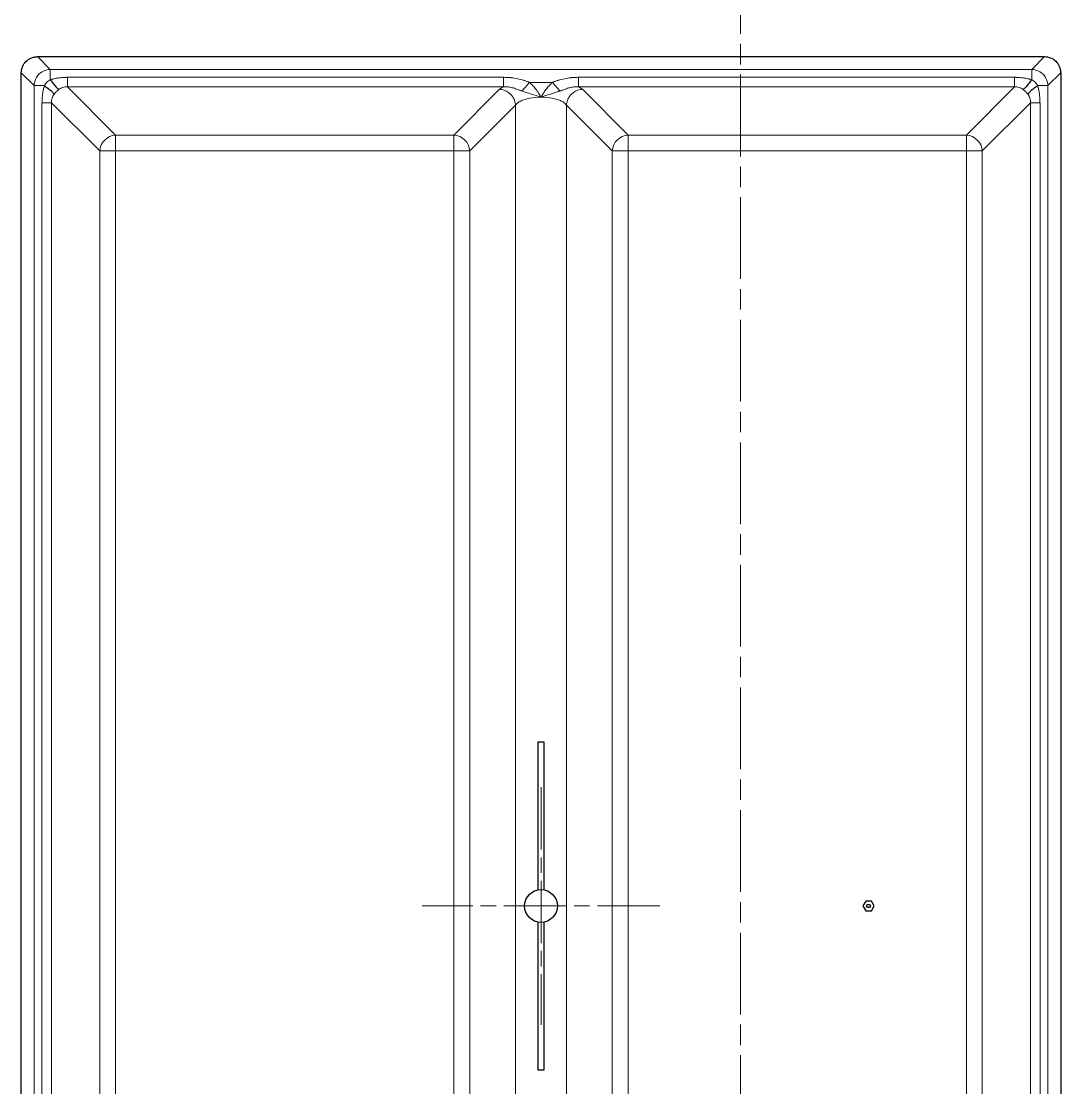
# Model space of a CAD drawing. Header units: millimetres. Extents: x 0 to 1486, y 0 to 1051.
# Drawn here: x 951.63 to 983.36, y 344.1 to 376.66 of the extents above; entities that cross this region are included whole.
import ezdxf

# ---------------------------------------------------------------- set-up
doc = ezdxf.new("R2010")
doc.units = ezdxf.units.MM
doc.header["$LTSCALE"] = 1.25
doc.linetypes.add('CHAIN', pattern=[0.3543, 0.2362, -0.0295, 0.0591, -0.0295])
doc.linetypes.add('LONG_DASH_DOTTED', pattern=[0.3001, 0.2362, -0.0295, 0.0049, -0.0295])
for name, color, linetype, lineweight, true_color in [('Mittelpunktmarkierung(DIN)', 7, 'Continuous', 9, 0x262659), ('Schnittansichtslinien(DIN)', 7, 'LONG_DASH_DOTTED', 9, 0x262659), ('Sichtbare Kanten(DIN)', 7, 'Continuous', 25, 0x262659), ('Sichtbare tangentiale Kanten(DIN)', 7, 'Continuous', 15, 0x1a1a3e)]:
    doc.layers.add(name, color=color, linetype=linetype, lineweight=lineweight, true_color=true_color)

# ---------------------------------------------------------------- blocks, each defined once
blk = doc.blocks.new('2DTransSchnitt0')
at = {"layer": 'Schnittansichtslinien(DIN)', "linetype": 'CHAIN', "ltscale": 6.761361}
blk.add_line((778.87, 341.95), (778.87, 96.008), dxfattribs=at)

msp = doc.modelspace()

# ---------------------------------------------------------------- linework, layer by layer
at = {"layer": 'Mittelpunktmarkierung(DIN)', "linetype": 'CHAIN', "ltscale": 6.444903}
for p, q in [((967.4985, 353.2739), (967.4985, 346.0239)), ((971.1235, 349.6489), (963.8735, 349.6489))]:
    msp.add_line(p, q, dxfattribs=at)
at = {"layer": 'Sichtbare Kanten(DIN)'}
for p, q in [((952.1286, 375.5839), (982.8683, 375.5839)), ((951.6335, 324.209), (951.6335, 375.0887)), ((983.3635, 375.0887), (983.3635, 324.209)), ((967.5985, 354.6489), (967.3985, 354.6489)), ((967.3985, 354.6489), (967.3985, 350.1388)), ((967.5985, 350.1388), (967.5985, 354.6489)), ((977.4119, 349.7989), (977.3253, 349.6489)), ((977.5851, 349.7989), (977.4119, 349.7989)), ((977.6717, 349.6489), (977.5851, 349.7989)), ((977.3253, 349.6489), (977.4119, 349.4989)), ((977.4119, 349.4989), (977.5851, 349.4989)), ((977.4407, 349.6489), (977.4696, 349.6989)), ((977.4696, 349.5989), (977.4407, 349.6489)), ((977.4696, 349.6989), (977.5273, 349.6989)), ((977.5273, 349.5989), (977.4696, 349.5989)), ((977.5273, 349.6989), (977.5562, 349.6489)), ((977.5562, 349.6489), (977.5273, 349.5989)), ((977.5851, 349.4989), (977.6717, 349.6489)), ((967.3985, 349.159), (967.3985, 344.6489)), ((967.5985, 344.6489), (967.5985, 349.159)), ((967.3985, 344.6489), (967.5985, 344.6489))]:
    msp.add_line(p, q, dxfattribs=at)
msp.add_circle((967.4985, 349.6489), 0.5, dxfattribs=at)
for points, knots in [([(951.6335, 375.0887), (951.6335, 375.1527), (951.6459, 375.2171), (951.6937, 375.335), (951.7287, 375.3887), (951.8168, 375.4796), (951.8697, 375.5163), (951.9593, 375.5557), (951.9923, 375.5662), (952.0597, 375.5803), (952.0942, 375.5839), (952.1286, 375.5839)], [0, 0, 0, 0, 0.019193526, 0.019193526, 0.038166014, 0.038166014, 0.057250771, 0.057250771, 0.067667509, 0.067667509, 0.078108379, 0.078108379, 0.078108379, 0.078108379]), ([(982.8683, 375.5839), (982.9323, 375.5839), (982.9967, 375.5714), (983.1146, 375.5237), (983.1683, 375.4887), (983.2592, 375.4006), (983.2959, 375.3476), (983.3353, 375.258), (983.3458, 375.225), (983.3598, 375.1577), (983.3635, 375.1232), (983.3635, 375.0887)], [0, 0, 0, 0, 0.019193526, 0.019193526, 0.038166014, 0.038166014, 0.057250771, 0.057250771, 0.067667509, 0.067667509, 0.078108379, 0.078108379, 0.078108379, 0.078108379]), ([(952.5187, 374.8777), (952.5304, 374.8618), (952.542, 374.8462), (952.5536, 374.831), (952.5681, 374.8119), (952.5825, 374.7934), (952.5965, 374.7756), (952.605, 374.7649), (952.6133, 374.7546), (952.6215, 374.7445), (952.6379, 374.7243), (952.6537, 374.7054), (952.6687, 374.6881), (952.6838, 374.6708), (952.698, 374.655), (952.7112, 374.641), (952.7178, 374.634), (952.7241, 374.6275), (952.7302, 374.6215), (952.7402, 374.6114), (952.7495, 374.6026), (952.7579, 374.5953), (952.7647, 374.5894), (952.7708, 374.5845), (952.7763, 374.5805)], [-1.0769104, -1.0769104, -1.0769104, -1.0769104, -0.9572537, -0.9572537, -0.9572537, -0.8077, -0.8077, -0.8077, -0.7179403, -0.7179403, -0.7179403, -0.5384552, -0.5384552, -0.5384552, -0.3589701, -0.3589701, -0.3589701, -0.2692104, -0.2692104, -0.2692104, -0.1196567, -0.1196567, -0.1196567, 0, 0, 0, 0]), ([(982.4782, 374.8777), (982.4666, 374.8618), (982.4549, 374.8462), (982.4433, 374.831), (982.4288, 374.8119), (982.4145, 374.7934), (982.4004, 374.7756), (982.392, 374.7649), (982.3836, 374.7546), (982.3754, 374.7445), (982.359, 374.7243), (982.3432, 374.7054), (982.3282, 374.6881), (982.3131, 374.6708), (982.2989, 374.655), (982.2857, 374.641), (982.2791, 374.634), (982.2728, 374.6275), (982.2668, 374.6215), (982.2567, 374.6114), (982.2474, 374.6026), (982.239, 374.5953), (982.2323, 374.5894), (982.2261, 374.5845), (982.2206, 374.5805)], [-1.0769104, -1.0769104, -1.0769104, -1.0769104, -0.9572537, -0.9572537, -0.9572537, -0.8077, -0.8077, -0.8077, -0.7179403, -0.7179403, -0.7179403, -0.5384552, -0.5384552, -0.5384552, -0.3589701, -0.3589701, -0.3589701, -0.2692104, -0.2692104, -0.2692104, -0.1196567, -0.1196567, -0.1196567, 0, 0, 0, 0]), ([(952.3397, 374.6986), (952.3555, 374.687), (952.3711, 374.6753), (952.3864, 374.6637), (952.4054, 374.6492), (952.424, 374.6349), (952.4417, 374.6208), (952.4524, 374.6124), (952.4628, 374.604), (952.4728, 374.5958), (952.493, 374.5794), (952.5119, 374.5636), (952.5292, 374.5486), (952.5466, 374.5335), (952.5623, 374.5193), (952.5763, 374.5061), (952.5833, 374.4995), (952.5898, 374.4932), (952.5959, 374.4872), (952.6059, 374.4771), (952.6147, 374.4678), (952.622, 374.4594), (952.6279, 374.4527), (952.6328, 374.4465), (952.6368, 374.441)], [-1.0769104, -1.0769104, -1.0769104, -1.0769104, -0.9572537, -0.9572537, -0.9572537, -0.8077, -0.8077, -0.8077, -0.7179403, -0.7179403, -0.7179403, -0.5384552, -0.5384552, -0.5384552, -0.3589701, -0.3589701, -0.3589701, -0.2692104, -0.2692104, -0.2692104, -0.1196567, -0.1196567, -0.1196567, 0, 0, 0, 0]), ([(982.6573, 374.6986), (982.6414, 374.687), (982.6258, 374.6753), (982.6106, 374.6637), (982.5915, 374.6492), (982.573, 374.6349), (982.5552, 374.6208), (982.5445, 374.6124), (982.5342, 374.604), (982.5241, 374.5958), (982.5039, 374.5794), (982.485, 374.5636), (982.4677, 374.5486), (982.4504, 374.5335), (982.4346, 374.5193), (982.4206, 374.5061), (982.4136, 374.4995), (982.4071, 374.4932), (982.4011, 374.4872), (982.391, 374.4771), (982.3822, 374.4678), (982.3749, 374.4594), (982.369, 374.4527), (982.3641, 374.4465), (982.3601, 374.441)], [-1.0769104, -1.0769104, -1.0769104, -1.0769104, -0.9572537, -0.9572537, -0.9572537, -0.8077, -0.8077, -0.8077, -0.7179403, -0.7179403, -0.7179403, -0.5384552, -0.5384552, -0.5384552, -0.3589701, -0.3589701, -0.3589701, -0.2692104, -0.2692104, -0.2692104, -0.1196567, -0.1196567, -0.1196567, 0, 0, 0, 0])]:
    msp.add_open_spline(points, degree=3, knots=knots, dxfattribs=at)
at = {"layer": 'Sichtbare tangentiale Kanten(DIN)'}
for p, q in [((952.1286, 375.5839), (952.5187, 375.1938)), ((982.8683, 375.5839), (982.4782, 375.1938)), ((952.5187, 375.1938), (982.4782, 375.1938)), ((951.6335, 375.0887), (952.0236, 374.6986)), ((953.0416, 374.9529), (953.0416, 374.6613)), ((953.0416, 374.9529), (966.35, 374.9529)), ((966.35, 374.6613), (966.35, 374.9529)), ((967.151, 374.7977), (967.8458, 374.7977)), ((968.647, 374.9529), (968.647, 374.6613)), ((968.647, 374.9529), (981.9553, 374.9529)), ((981.9553, 374.6613), (981.9553, 374.9529)), ((983.3635, 375.0887), (982.9734, 374.6986)), ((952.3397, 374.6986), (952.0236, 374.6986)), ((952.0236, 324.5991), (952.0236, 374.6986)), ((953.0416, 374.6613), (966.35, 374.6613)), ((953.0416, 374.6613), (954.5126, 373.1903)), ((964.8365, 373.1903), (966.2361, 374.588)), ((968.647, 374.6613), (981.9553, 374.6613)), ((970.1604, 373.1903), (968.7608, 374.588)), ((981.9553, 374.6613), (980.4843, 373.1903)), ((982.9734, 374.6986), (982.9734, 324.5991)), ((952.2644, 374.1758), (952.556, 374.1758)), ((952.2644, 374.1758), (952.2644, 325.122)), ((952.556, 374.1758), (952.556, 325.122)), ((952.556, 374.1758), (954.0271, 372.7047)), ((982.4409, 374.1758), (980.9699, 372.7047)), ((982.7325, 374.1758), (982.4409, 374.1758)), ((982.4409, 374.1758), (982.4409, 325.122)), ((982.7325, 374.1758), (982.7325, 325.122)), ((965.3221, 372.7047), (966.7216, 374.1024)), ((966.7216, 374.1024), (966.7216, 325.1953)), ((969.6749, 372.7047), (968.2753, 374.1024)), ((968.2753, 374.1024), (968.2753, 325.1953)), ((954.5126, 373.1903), (964.8365, 373.1903)), ((954.5126, 372.7047), (954.5126, 373.1903)), ((964.8365, 373.1903), (964.8365, 372.7047)), ((970.1604, 373.1903), (980.4843, 373.1903)), ((970.1604, 372.7047), (970.1604, 373.1903)), ((980.4843, 373.1903), (980.4843, 372.7047)), ((954.0271, 326.593), (954.0271, 372.7047)), ((954.5126, 372.7047), (954.0271, 372.7047)), ((954.5126, 326.593), (954.5126, 372.7047)), ((954.5126, 372.7047), (964.8365, 372.7047)), ((965.3221, 372.7047), (964.8365, 372.7047)), ((964.8365, 372.7047), (964.8365, 326.593)), ((965.3221, 372.7047), (965.3221, 326.593)), ((970.1604, 372.7047), (969.6749, 372.7047)), ((969.6749, 372.7047), (969.6749, 326.593)), ((970.1604, 372.7047), (980.4843, 372.7047)), ((970.1604, 372.7047), (970.1604, 326.593)), ((980.9699, 372.7047), (980.4843, 372.7047)), ((980.4843, 372.7047), (980.4843, 326.593)), ((980.9699, 372.7047), (980.9699, 326.593))]:
    msp.add_line(p, q, dxfattribs=at)
for centre, major_axis, ratio, start_param, end_param in [((967.1511, 374.7977), (-0.3343, -0.3717), 0.0000692, 4.7125872, 5.493443), ((967.8457, 374.7976), (-0.3344, 0.3717), 0.0000692, 3.9311732, 4.7123471), ((967.2928, 374.5295), (1.094, 0.0179), 0.2634519, 2.6053414, 2.8754525), ((967.7041, 374.5295), (1.094, -0.0179), 0.2634519, 0.2661401, 0.5362513), ((954.5126, 372.7047), (0.3536, 0.3536), 0.9446321, 0.8138776, 2.327715), ((964.8365, 372.7047), (-0.3533, 0.3538), 0.9445654, 3.9561594, 5.4699263), ((970.1604, 372.7047), (-0.3533, -0.3538), 0.9445654, 3.9548516, 5.4686186), ((980.4843, 372.7047), (-0.3536, 0.3536), 0.9446321, 3.9554703, 5.4693077)]:
    msp.add_ellipse(centre, major_axis=major_axis, ratio=ratio, start_param=start_param, end_param=end_param, dxfattribs=at)
for points in [[(952.0236, 374.6986), (952.0249, 374.7843), (952.0728, 374.9554), (952.2619, 375.1445), (952.433, 375.1924), (952.5187, 375.1938)], [(982.9734, 374.6986), (982.972, 374.7843), (982.9241, 374.9554), (982.735, 375.1445), (982.5639, 375.1924), (982.4782, 375.1938)]]:
    msp.add_open_spline(points, degree=3, dxfattribs=at)
for points, knots in [([(952.5187, 375.1938), (952.5187, 375.1872), (952.5187, 375.1568), (952.5187, 375.0657), (952.5187, 374.9643), (952.5187, 374.8981), (952.5187, 374.8777)], [0, 0, 0, 0, 0.14235484, 0.28470968, 0.42706452, 0.48919907, 0.48919907, 0.48919907, 0.48919907]), ([(982.4782, 374.8777), (982.4782, 374.8981), (982.4782, 374.9643), (982.4782, 375.0657), (982.4782, 375.1568), (982.4782, 375.1872), (982.4782, 375.1938)], [-0.48919907, -0.48919907, -0.48919907, -0.48919907, -0.42706452, -0.28470968, -0.14235484, 0, 0, 0, 0]), ([(952.3397, 374.6986), (952.348, 374.7157), (952.3669, 374.7511), (952.4079, 374.8041), (952.4626, 374.8484), (952.4996, 374.8683), (952.5187, 374.8777)], [0, 0, 0, 0, 0.06385433, 0.1271103, 0.18750841, 0.25908506, 0.25908506, 0.25908506, 0.25908506]), ([(953.0416, 374.9529), (953.0299, 374.9528), (953.0182, 374.9528), (953.0065, 374.9526), (952.9948, 374.9524), (952.9831, 374.9521), (952.9715, 374.9516), (952.9482, 374.9508), (952.925, 374.9496), (952.9019, 374.948), (952.8559, 374.9448), (952.8105, 374.9399), (952.7664, 374.9335), (952.7221, 374.9271), (952.6791, 374.9191), (952.6377, 374.9097), (952.617, 374.905), (952.5968, 374.9), (952.5769, 374.8946), (952.567, 374.892), (952.5572, 374.8892), (952.5475, 374.8864), (952.5378, 374.8835), (952.5282, 374.8806), (952.5187, 374.8777)], [0, 0, 0, 0, 0.03321382, 0.03321382, 0.03321382, 0.06641125, 0.06641125, 0.06641125, 0.13277377, 0.13277377, 0.13277377, 0.26517816, 0.26517816, 0.26517816, 0.3981672, 0.3981672, 0.3981672, 0.46455773, 0.46455773, 0.46455773, 0.4977404, 0.4977404, 0.4977404, 0.53089995, 0.53089995, 0.53089995, 0.53089995]), ([(967.151, 374.7977), (967.144, 374.8005), (967.137, 374.8032), (967.13, 374.806), (967.123, 374.8087), (967.116, 374.8115), (967.1089, 374.8142), (967.0948, 374.8197), (967.0805, 374.8251), (967.066, 374.8304), (967.0372, 374.841), (967.0077, 374.8512), (966.9774, 374.8609), (966.9741, 374.8619), (966.9708, 374.863), (966.9674, 374.864), (966.9092, 374.8822), (966.8478, 374.8982), (966.7833, 374.9113), (966.7204, 374.9241), (966.6546, 374.9341), (966.587, 374.941), (966.5824, 374.9415), (966.5777, 374.942), (966.573, 374.9424), (966.5365, 374.9459), (966.4995, 374.9485), (966.4622, 374.9503), (966.4436, 374.9512), (966.4249, 374.9518), (966.4062, 374.9522), (966.3875, 374.9526), (966.3687, 374.9527), (966.35, 374.9529)], [0, 0, 0, 0, 0.02582867, 0.02582867, 0.02582867, 0.05159429, 0.05159429, 0.05159429, 0.10298265, 0.10298265, 0.10298265, 0.20556131, 0.20556131, 0.20556131, 0.21674073, 0.21674073, 0.21674073, 0.4126769, 0.4126769, 0.4126769, 0.60355799, 0.60355799, 0.60355799, 0.61667445, 0.61667445, 0.61667445, 0.71946381, 0.71946381, 0.71946381, 0.77085238, 0.77085238, 0.77085238, 0.82223246, 0.82223246, 0.82223246, 0.82223246]), ([(967.4985, 374.3455), (967.4928, 374.356), (967.487, 374.3664), (967.481, 374.3767), (967.4751, 374.3871), (967.469, 374.3973), (967.4629, 374.4076), (967.4506, 374.428), (967.4381, 374.4483), (967.4253, 374.4685), (967.4076, 374.4966), (967.3894, 374.5246), (967.37, 374.5515), (967.3615, 374.5633), (967.3528, 374.575), (967.3441, 374.5865), (967.3151, 374.6246), (967.2846, 374.6614), (967.2524, 374.6967), (967.2363, 374.7144), (967.2198, 374.7316), (967.2029, 374.7485), (967.1945, 374.7569), (967.186, 374.7652), (967.1773, 374.7734), (967.1686, 374.7816), (967.1598, 374.7896), (967.151, 374.7977)], [0, 0, 0, 0, 0.03587341, 0.03587341, 0.03587341, 0.0717053, 0.0717053, 0.0717053, 0.1433193, 0.1433193, 0.1433193, 0.24303135, 0.24303135, 0.24303135, 0.28653169, 0.28653169, 0.28653169, 0.42986377, 0.42986377, 0.42986377, 0.50150274, 0.50150274, 0.50150274, 0.53727845, 0.53727845, 0.53727845, 0.57301031, 0.57301031, 0.57301031, 0.57301031]), ([(967.8458, 374.7977), (967.837, 374.7896), (967.8282, 374.7816), (967.8195, 374.7734), (967.8108, 374.7652), (967.8023, 374.7569), (967.7938, 374.7484), (967.7769, 374.7316), (967.7604, 374.7143), (967.7444, 374.6967), (967.7111, 374.6601), (967.6796, 374.622), (967.6498, 374.5825), (967.622, 374.5457), (967.5966, 374.5071), (967.5719, 374.4683), (967.559, 374.4482), (967.5464, 374.4279), (967.5341, 374.4075), (967.5279, 374.3973), (967.5218, 374.387), (967.5159, 374.3767), (967.5099, 374.3664), (967.5042, 374.356), (967.4985, 374.3455)], [0, 0, 0, 0, 0.03572786, 0.03572786, 0.03572786, 0.07149696, 0.07149696, 0.07149696, 0.14312065, 0.14312065, 0.14312065, 0.29141532, 0.29141532, 0.29141532, 0.4296401, 0.4296401, 0.4296401, 0.50120872, 0.50120872, 0.50120872, 0.53702595, 0.53702595, 0.53702595, 0.57289689, 0.57289689, 0.57289689, 0.57289689]), ([(967.8458, 374.7977), (967.8528, 374.8005), (967.8597, 374.8032), (967.8667, 374.806), (967.8737, 374.8087), (967.8808, 374.8115), (967.8879, 374.8142), (967.902, 374.8197), (967.9163, 374.8251), (967.9308, 374.8304), (967.9596, 374.841), (967.9892, 374.8512), (968.0195, 374.8609), (968.0228, 374.8619), (968.0261, 374.8629), (968.0294, 374.864), (968.0876, 374.8821), (968.149, 374.8982), (968.2135, 374.9113), (968.2764, 374.9241), (968.3422, 374.9341), (968.4098, 374.941), (968.4145, 374.9415), (968.4192, 374.942), (968.4238, 374.9424), (968.4604, 374.9459), (968.4974, 374.9485), (968.5347, 374.9503), (968.5533, 374.9512), (968.572, 374.9518), (968.5907, 374.9522), (968.6095, 374.9526), (968.6282, 374.9527), (968.647, 374.9529)], [0, 0, 0, 0, 0.02583351, 0.02583351, 0.02583351, 0.05160361, 0.05160361, 0.05160361, 0.10300036, 0.10300036, 0.10300036, 0.20559562, 0.20559562, 0.20559562, 0.21673382, 0.21673382, 0.21673382, 0.41266739, 0.41266739, 0.41266739, 0.60358148, 0.60358148, 0.60358148, 0.61677746, 0.61677746, 0.61677746, 0.71958411, 0.71958411, 0.71958411, 0.77098124, 0.77098124, 0.77098124, 0.82236981, 0.82236981, 0.82236981, 0.82236981]), ([(981.9553, 374.9529), (981.9671, 374.9528), (981.9787, 374.9528), (981.9904, 374.9526), (982.0021, 374.9524), (982.0138, 374.9521), (982.0254, 374.9516), (982.0487, 374.9508), (982.072, 374.9496), (982.095, 374.948), (982.1411, 374.9448), (982.1865, 374.9399), (982.2305, 374.9335), (982.2748, 374.9271), (982.3178, 374.9191), (982.3592, 374.9097), (982.3799, 374.905), (982.4001, 374.9), (982.42, 374.8946), (982.4299, 374.892), (982.4397, 374.8892), (982.4494, 374.8864), (982.4591, 374.8835), (982.4687, 374.8806), (982.4782, 374.8777)], [0, 0, 0, 0, 0.03321382, 0.03321382, 0.03321382, 0.06641125, 0.06641125, 0.06641125, 0.13277377, 0.13277377, 0.13277377, 0.26517816, 0.26517816, 0.26517816, 0.3981672, 0.3981672, 0.3981672, 0.46455773, 0.46455773, 0.46455773, 0.4977404, 0.4977404, 0.4977404, 0.53089995, 0.53089995, 0.53089995, 0.53089995]), ([(982.6573, 374.6986), (982.6489, 374.7157), (982.63, 374.7511), (982.589, 374.8041), (982.5344, 374.8484), (982.4973, 374.8683), (982.4782, 374.8777)], [0, 0, 0, 0, 0.06385433, 0.1271103, 0.18750841, 0.25908506, 0.25908506, 0.25908506, 0.25908506]), ([(952.2644, 374.1758), (952.2645, 374.1875), (952.2646, 374.1991), (952.2648, 374.2108), (952.2649, 374.2225), (952.2653, 374.2342), (952.2657, 374.2458), (952.2665, 374.2691), (952.2677, 374.2924), (952.2693, 374.3154), (952.2726, 374.3615), (952.2774, 374.4069), (952.2838, 374.4509), (952.2902, 374.4952), (952.2982, 374.5382), (952.3076, 374.5796), (952.3123, 374.6003), (952.3174, 374.6205), (952.3227, 374.6404), (952.3254, 374.6503), (952.3281, 374.6601), (952.3309, 374.6698), (952.3338, 374.6795), (952.3367, 374.6891), (952.3397, 374.6986)], [0, 0, 0, 0, 0.03321382, 0.03321382, 0.03321382, 0.06641125, 0.06641125, 0.06641125, 0.13277377, 0.13277377, 0.13277377, 0.26517816, 0.26517816, 0.26517816, 0.3981672, 0.3981672, 0.3981672, 0.46455773, 0.46455773, 0.46455773, 0.4977404, 0.4977404, 0.4977404, 0.53089997, 0.53089997, 0.53089997, 0.53089997]), ([(952.6368, 374.441), (952.6559, 374.4669), (952.6986, 374.5178), (952.7494, 374.5607), (952.7763, 374.5805)], [0, 0, 0, 0, 0.09759049, 0.19891575, 0.19891575, 0.19891575, 0.19891575]), ([(953.0416, 374.6613), (952.9923, 374.6638), (952.896, 374.6519), (952.8137, 374.6079), (952.7763, 374.5805)], [0, 0, 0, 0, 0.14249094, 0.285274, 0.285274, 0.285274, 0.285274]), ([(966.2361, 374.588), (966.2478, 374.5873), (966.2594, 374.5862), (966.2711, 374.5847), (966.2944, 374.5817), (966.3176, 374.577), (966.3404, 374.5707), (966.3661, 374.5636), (966.3913, 374.5545), (966.4158, 374.5434), (966.4565, 374.5249), (966.495, 374.501), (966.5299, 374.4726), (966.5439, 374.4612), (966.5573, 374.4491), (966.57, 374.4364), (966.5828, 374.4236), (966.5948, 374.4102), (966.6062, 374.3963), (966.6289, 374.3683), (966.6488, 374.3381), (966.6653, 374.3063), (966.6694, 374.2983), (966.6733, 374.2903), (966.677, 374.2821), (966.6881, 374.2577), (966.6972, 374.2324), (966.7043, 374.2068), (966.7106, 374.1839), (966.7153, 374.1608), (966.7183, 374.1374), (966.7198, 374.1258), (966.7209, 374.1141), (966.7216, 374.1024)], [-1.5137969, -1.5137969, -1.5137969, -1.5137969, -1.4417114, -1.4417114, -1.4417114, -1.2975402, -1.2975402, -1.2975402, -1.1353545, -1.1353545, -1.1353545, -0.8650268, -0.8650268, -0.8650268, -0.7568985, -0.7568985, -0.7568985, -0.6487701, -0.6487701, -0.6487701, -0.4325134, -0.4325134, -0.4325134, -0.3784425, -0.3784425, -0.3784425, -0.2162567, -0.2162567, -0.2162567, -0.0720856, -0.0720856, -0.0720856, 0, 0, 0, 0]), ([(966.9157, 374.536), (966.9084, 374.5384), (966.9012, 374.5408), (966.8941, 374.5431), (966.8871, 374.5455), (966.8801, 374.5479), (966.8734, 374.5503), (966.8598, 374.555), (966.8467, 374.5597), (966.8339, 374.5644), (966.8057, 374.5748), (966.7793, 374.5849), (966.7534, 374.5943), (966.7088, 374.6106), (966.666, 374.625), (966.6228, 374.6362), (966.5808, 374.6472), (966.5386, 374.6551), (966.496, 374.6596), (966.4702, 374.6623), (966.4443, 374.6637), (966.4184, 374.6639), (966.407, 374.664), (966.3955, 374.6638), (966.3841, 374.6634), (966.3727, 374.6629), (966.3613, 374.6621), (966.35, 374.6613)], [0, 0, 0, 0, 0.01897293, 0.01897293, 0.01897293, 0.03796717, 0.03796717, 0.03796717, 0.0760056, 0.0760056, 0.0760056, 0.16042953, 0.16042953, 0.16042953, 0.30545971, 0.30545971, 0.30545971, 0.44674817, 0.44674817, 0.44674817, 0.53248555, 0.53248555, 0.53248555, 0.57052339, 0.57052339, 0.57052339, 0.60860904, 0.60860904, 0.60860904, 0.60860904]), ([(967.4985, 374.3455), (967.3964, 374.3812), (967.2328, 374.4323), (967.0494, 374.4919), (966.9587, 374.5221), (966.9157, 374.536)], [0, 0, 0, 0, 0.26896939, 0.45156772, 0.63416606, 0.63416606, 0.63416606, 0.63416606]), ([(968.0812, 374.536), (968.0719, 374.5329), (968.0624, 374.5299), (968.0529, 374.5268), (968.0433, 374.5237), (968.0336, 374.5205), (968.0238, 374.5173), (968.0042, 374.5108), (967.984, 374.5042), (967.9631, 374.4973), (967.92, 374.4831), (967.8738, 374.4679), (967.8234, 374.4518), (967.7764, 374.4367), (967.7257, 374.4208), (967.6723, 374.4036), (967.6446, 374.3947), (967.6162, 374.3854), (967.5871, 374.3757), (967.5727, 374.3709), (967.558, 374.366), (967.5432, 374.3609), (967.5284, 374.3559), (967.5134, 374.3507), (967.4985, 374.3455)], [0, 0, 0, 0, 0.0397614, 0.0397614, 0.0397614, 0.07945706, 0.07945706, 0.07945706, 0.15871475, 0.15871475, 0.15871475, 0.32258972, 0.32258972, 0.32258972, 0.47589741, 0.47589741, 0.47589741, 0.55516807, 0.55516807, 0.55516807, 0.59470835, 0.59470835, 0.59470835, 0.63418302, 0.63418302, 0.63418302, 0.63418302]), ([(968.0812, 374.536), (968.0885, 374.5383), (968.0957, 374.5407), (968.1028, 374.5431), (968.1099, 374.5455), (968.1168, 374.5478), (968.1236, 374.5502), (968.1372, 374.555), (968.1503, 374.5597), (968.163, 374.5644), (968.1912, 374.5747), (968.2176, 374.5848), (968.2435, 374.5943), (968.288, 374.6106), (968.3309, 374.625), (968.374, 374.6362), (968.416, 374.6472), (968.4583, 374.6551), (968.5008, 374.6596), (968.5267, 374.6623), (968.5526, 374.6637), (968.5785, 374.6639), (968.5899, 374.664), (968.6014, 374.6638), (968.6128, 374.6634), (968.6242, 374.6629), (968.6356, 374.6621), (968.647, 374.6613)], [0, 0, 0, 0, 0.01897228, 0.01897228, 0.01897228, 0.03796594, 0.03796594, 0.03796594, 0.07600353, 0.07600353, 0.07600353, 0.16039524, 0.16039524, 0.16039524, 0.30539712, 0.30539712, 0.30539712, 0.44668431, 0.44668431, 0.44668431, 0.53247752, 0.53247752, 0.53247752, 0.57051482, 0.57051482, 0.57051482, 0.60860001, 0.60860001, 0.60860001, 0.60860001]), ([(968.2753, 374.1024), (968.276, 374.1141), (968.2771, 374.1258), (968.2786, 374.1374), (968.2816, 374.1608), (968.2863, 374.1839), (968.2926, 374.2068), (968.2997, 374.2324), (968.3088, 374.2577), (968.3199, 374.2821), (968.3236, 374.2903), (968.3275, 374.2983), (968.3316, 374.3063), (968.3481, 374.3381), (968.368, 374.3683), (968.3907, 374.3963), (968.4021, 374.4102), (968.4142, 374.4236), (968.4269, 374.4364), (968.4396, 374.4491), (968.453, 374.4612), (968.467, 374.4726), (968.5019, 374.501), (968.5404, 374.5249), (968.5812, 374.5434), (968.6056, 374.5545), (968.6308, 374.5636), (968.6565, 374.5707), (968.6793, 374.577), (968.7025, 374.5817), (968.7258, 374.5847), (968.7375, 374.5862), (968.7492, 374.5873), (968.7608, 374.588)], [-1.5137969, -1.5137969, -1.5137969, -1.5137969, -1.4417114, -1.4417114, -1.4417114, -1.2975402, -1.2975402, -1.2975402, -1.1353545, -1.1353545, -1.1353545, -1.0812835, -1.0812835, -1.0812835, -0.8650268, -0.8650268, -0.8650268, -0.7568985, -0.7568985, -0.7568985, -0.6487701, -0.6487701, -0.6487701, -0.3784425, -0.3784425, -0.3784425, -0.2162567, -0.2162567, -0.2162567, -0.0720856, -0.0720856, -0.0720856, 0, 0, 0, 0]), ([(981.9553, 374.6613), (982.0046, 374.6638), (982.1009, 374.6519), (982.1832, 374.6079), (982.2206, 374.5805)], [0, 0, 0, 0, 0.14249094, 0.285274, 0.285274, 0.285274, 0.285274]), ([(982.3601, 374.441), (982.341, 374.4669), (982.2983, 374.5178), (982.2475, 374.5607), (982.2206, 374.5805)], [0, 0, 0, 0, 0.09759049, 0.19891575, 0.19891575, 0.19891575, 0.19891575]), ([(982.7325, 374.1758), (982.7324, 374.1875), (982.7324, 374.1991), (982.7322, 374.2108), (982.732, 374.2225), (982.7317, 374.2342), (982.7312, 374.2458), (982.7304, 374.2691), (982.7292, 374.2924), (982.7276, 374.3154), (982.7244, 374.3615), (982.7195, 374.4069), (982.7131, 374.4509), (982.7067, 374.4952), (982.6987, 374.5382), (982.6893, 374.5796), (982.6846, 374.6003), (982.6796, 374.6205), (982.6742, 374.6404), (982.6716, 374.6503), (982.6688, 374.6601), (982.666, 374.6698), (982.6631, 374.6795), (982.6602, 374.6891), (982.6573, 374.6986)], [0, 0, 0, 0, 0.03321382, 0.03321382, 0.03321382, 0.06641125, 0.06641125, 0.06641125, 0.13277377, 0.13277377, 0.13277377, 0.26517816, 0.26517816, 0.26517816, 0.3981672, 0.3981672, 0.3981672, 0.46455773, 0.46455773, 0.46455773, 0.4977404, 0.4977404, 0.4977404, 0.53089997, 0.53089997, 0.53089997, 0.53089997]), ([(982.9734, 374.6986), (982.9708, 374.6986), (982.967, 374.6986), (982.9621, 374.6986), (982.9552, 374.6986), (982.9461, 374.6986), (982.9348, 374.6986), (982.9298, 374.6986), (982.9243, 374.6986), (982.9184, 374.6986), (982.9016, 374.6986), (982.8816, 374.6986), (982.8588, 374.6986), (982.8428, 374.6986), (982.8253, 374.6986), (982.8068, 374.6986), (982.7899, 374.6986), (982.772, 374.6986), (982.7533, 374.6986), (982.7392, 374.6986), (982.7247, 374.6986), (982.7099, 374.6986), (982.6927, 374.6986), (982.6751, 374.6986), (982.6573, 374.6986)], [0, 0, 0, 0, 0.1366456, 0.1366456, 0.1366456, 0.3250932, 0.3250932, 0.3250932, 0.4099368, 0.4099368, 0.4099368, 0.6502295, 0.6502295, 0.6502295, 0.8198736, 0.8198736, 0.8198736, 0.9753762, 0.9753762, 0.9753762, 1.0931648, 1.0931648, 1.0931648, 1.2298104, 1.2298104, 1.2298104, 1.2298104]), ([(952.556, 374.1758), (952.5535, 374.225), (952.5655, 374.3213), (952.6094, 374.4036), (952.6368, 374.441)], [0, 0, 0, 0, 0.14249094, 0.285274, 0.285274, 0.285274, 0.285274]), ([(966.7216, 374.1024), (966.7428, 374.1368), (966.7785, 374.1697), (966.8265, 374.1994), (966.8425, 374.2093), (966.8598, 374.2189), (966.8785, 374.228), (966.9158, 374.2463), (966.9583, 374.2629), (967.0049, 374.2775), (967.0515, 374.292), (967.1023, 374.3045), (967.1557, 374.3146), (967.2625, 374.3348), (967.3803, 374.3455), (967.4985, 374.3455)], [-3.6908115, -3.6908115, -3.6908115, -3.6908115, -3.4165011, -3.4165011, -3.4165011, -3.3249583, -3.3249583, -3.3249583, -3.1418909, -3.1418909, -3.1418909, -2.9591052, -2.9591052, -2.9591052, -2.5932521, -2.5932521, -2.5932521, -2.5932521]), ([(967.4985, 374.3455), (967.6166, 374.3455), (967.7344, 374.3348), (967.8412, 374.3146), (967.8946, 374.3045), (967.9454, 374.292), (967.992, 374.2775), (968.0387, 374.2629), (968.0811, 374.2463), (968.1184, 374.228), (968.1371, 374.2189), (968.1544, 374.2093), (968.1704, 374.1994), (968.2184, 374.1697), (968.2541, 374.1368), (968.2753, 374.1024)], [-2.5932521, -2.5932521, -2.5932521, -2.5932521, -2.2273989, -2.2273989, -2.2273989, -2.0446132, -2.0446132, -2.0446132, -1.8615458, -1.8615458, -1.8615458, -1.770003, -1.770003, -1.770003, -1.4956926, -1.4956926, -1.4956926, -1.4956926]), ([(982.4409, 374.1758), (982.4434, 374.225), (982.4315, 374.3213), (982.3875, 374.4036), (982.3601, 374.441)], [0, 0, 0, 0, 0.14249094, 0.285274, 0.285274, 0.285274, 0.285274])]:
    msp.add_open_spline(points, degree=3, knots=knots, dxfattribs=at)

# ---------------------------------------------------------------- block references
at = {"layer": 'Schnittansichtslinien(DIN)', "xscale": 1.25, "yscale": 1.25, "zscale": 1.25}
msp.add_blockref('2DTransSchnitt0', (0, 0), dxfattribs=at)

doc.saveas('drawing.dxf')
